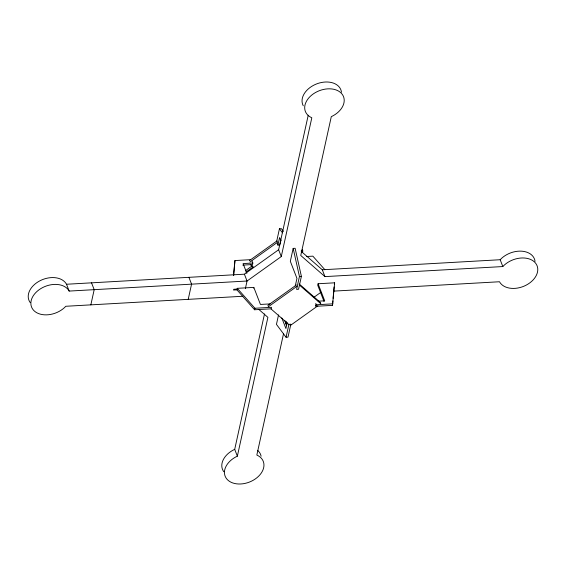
<?xml version="1.0" encoding="UTF-8"?>
<svg xmlns="http://www.w3.org/2000/svg" width="566" height="566" viewBox="0 0 566 566"><rect width="100%" height="100%" fill="white"/><g stroke="black" fill="none" stroke-linecap="round" stroke-linejoin="round"><path stroke-width="0.85" d="M233.496 275.218L234.954 260.558L250.632 259.667M233.68 275.451L234.954 260.558M315.425 304.933L315.955 306.298L332.511 305.364L332.886 300.985M333.105 298.353L333.48 293.973M333.629 292.219L334.082 286.962M332.511 305.364L334.64 282.816L318.085 283.75L317.752 285.271L324.056 301.522M90.843 304.862L94.189 289.665L91.536 282.837M188.216 299.35L191.563 284.153L188.917 277.333M237.267 288.327L254.941 308.251L271.496 307.31L271.164 308.831L254.608 309.765L236.928 289.842L237.267 288.327L253.816 287.387L260.438 304.451L270.173 303.9M245.375 288.618L247.045 281.019L244.399 274.192L66.512 284.252A20.454 14.284 -21.2 0 0 40.179 280.658A20.454 14.284 -21.2 0 0 30.253 302.626M252.033 260.983L252.832 263.034L252.493 264.548L242.757 265.1M253.653 288.151L253.816 287.387M254.608 309.765L254.941 308.251M276.604 241.689L279.448 228.77L281.394 228.664L283.417 231.374M279.88 244.993L277.927 245.106L279.604 237.508L280.863 240.755M223.832 471.775A20.454 14.284 -21.2 0 1 234.706 449.34L264.492 313.981M242.821 296.266L65.819 306.277A20.454 14.284 -21.2 0 1 35.545 311.979A20.454 14.284 -21.2 0 1 40.667 288.695A20.454 14.284 -21.2 0 1 69.165 291.08L247.045 281.019L281.274 256.568L278.628 249.748L308.222 115.245M280.064 244.151L280.991 239.927M283.58 333.501L256.83 455.064A20.454 14.284 -21.2 0 1 256.964 477.704A20.454 14.284 -21.2 0 1 227.129 479.388A20.454 14.284 -21.2 0 1 237.359 456.168L267.902 317.356L258.74 309.354M281.274 256.568L311.816 117.763A20.454 14.284 -21.2 0 1 311.682 95.123A20.454 14.284 -21.2 0 1 341.517 93.432A20.454 14.284 -21.2 0 1 331.294 116.66L300.751 255.471L324.948 276.611L502.827 266.551A20.454 14.284 -21.2 0 1 533.101 260.841A20.454 14.284 -21.2 0 1 527.979 284.125A20.454 14.284 -21.2 0 1 499.488 281.748L333.933 291.108M278.536 314.901L276.449 324.375L286.063 337.251L288.009 337.145L290.853 324.226L288.908 324.339L286.063 337.251M293.167 248.389L299.442 276.463L296.598 289.382L298.544 289.276L301.388 276.357L295.119 248.283L293.167 248.389L290.33 261.308L296.945 278.373L295.275 285.971M285.667 324.014L286.233 321.431M302.435 252.613L302.796 250.95L302.265 249.585M287.21 322.613L285.915 328.521L281.811 317.958M315.955 306.298L316.288 304.777L315.757 303.411M334.308 284.337L334.64 282.816M249.351 260.657L276.979 240.925L277.503 242.283L249.882 262.023M245.375 270.739L252.493 265.652L253.023 267.018L245.906 272.105M244.399 274.192L278.628 249.748M296.45 284.953L267.93 305.322L268.461 306.687L296.98 286.318M313.755 297.412L320.887 292.318M290.132 325.627L317.936 305.767M301.126 251.049L302.796 250.95M306.751 256.497L312.849 256.15L324.827 269.649M252.832 263.034L243.09 263.586L246.875 273.336M301.374 251.502L322.302 269.784L500.181 259.723A20.454 14.284 -21.2 0 1 521.236 251.155A20.454 14.284 -21.2 0 1 535.054 261.372M299.442 276.463L301.388 276.357M237.097 289.085L233.687 289.276L233.525 290.04L236.928 289.842M318.212 301.183L324.7 300.815L318.085 283.75M316.288 304.777L332.843 303.843M299.244 283.998L320.257 302.385L320.788 303.73L299.117 284.79M250.42 264.739L253.023 267.018M271.086 308.986L288.816 324.481M279.448 228.77L282.484 232.838M500.181 259.723L502.827 266.551M322.302 269.784L324.948 276.611M277.135 243.055L277.927 245.106M284.705 320.285L286.601 325.16M234.706 449.34L237.359 456.168M66.512 284.252L69.165 291.08M303.263 105.778A20.454 14.284 -21.2 0 1 317.441 83.605A20.454 14.284 -21.2 0 1 341.482 92.223M257.686 450.43A20.454 14.284 -21.2 0 1 261.11 456.21"/></g></svg>
